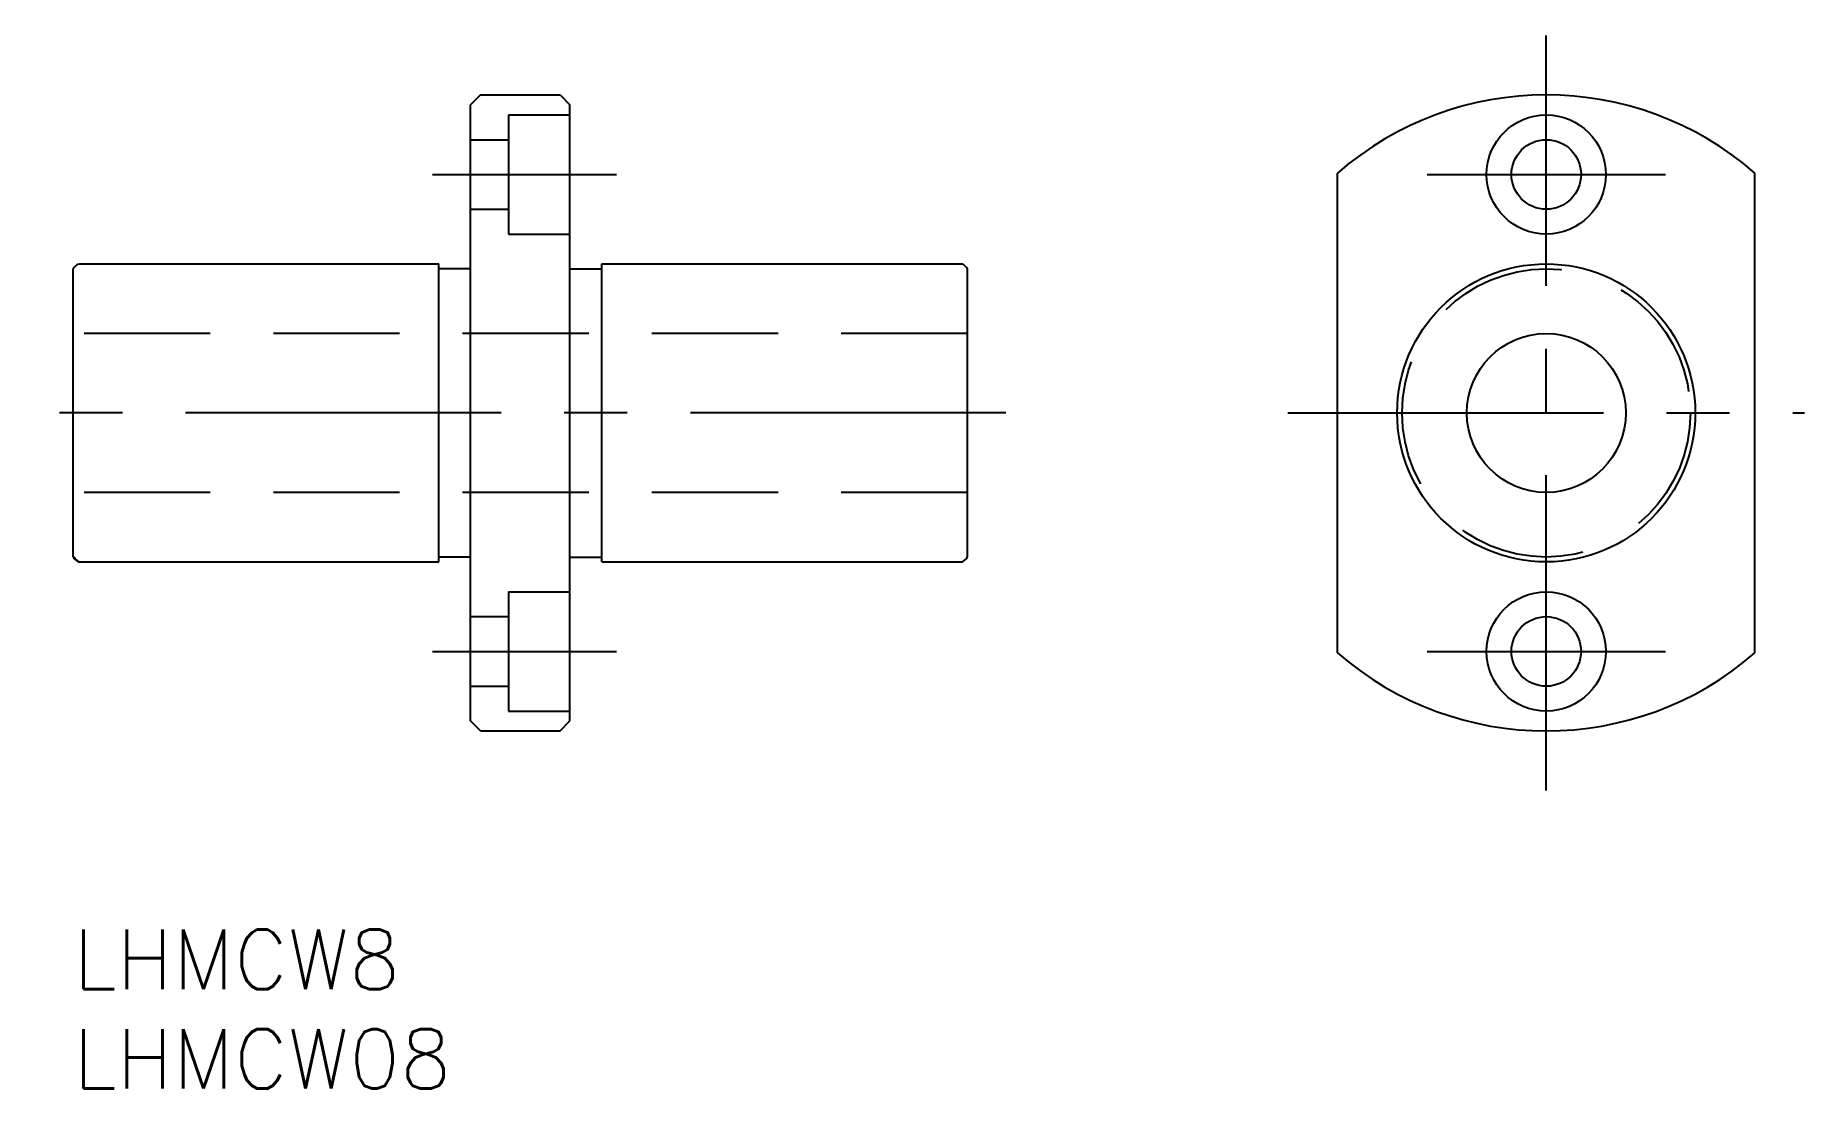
# Model space of a CAD drawing. Extents: x -1.9 to 87.1, y -8 to 45.
import ezdxf

# ---------------------------------------------------------------- set-up
doc = ezdxf.new("R2010")
doc.units = 0
doc.header["$LTSCALE"] = 0.5
doc.linetypes.add('CENTER', pattern=[50.8, 31.75, -6.35, 6.35, -6.35])
doc.linetypes.add('DASHED', pattern=[19.05, 12.7, -6.35])
for name, color, linetype in [('MSM_CENTER', 1, 'CENTER'), ('MSM_CONTINUOUS', 7, 'CONTINUOUS'), ('MSM_DASHED', 4, 'DASHED'), ('MSM_PART_NUMBER', 7, 'CONTINUOUS')]:
    doc.layers.add(name, color=color, linetype=linetype)
doc.styles.get("Standard").update_dxf_attribs({"font": 'txt.shx', "height": 3, "bigfont": 'bigfont.shx'})

# ---------------------------------------------------------------- blocks, each defined once
blk = doc.blocks.new('*U2')
at = {"layer": 'MSM_PART_NUMBER'}
blk.add_text('LHMCW8', height=3, dxfattribs=at).set_placement((0, -3))
blk = doc.blocks.new('*U3')
at = {"layer": 'MSM_PART_NUMBER'}
blk.add_text('LHMCW08', height=3, dxfattribs=at).set_placement((0, -8))

msp = doc.modelspace()

# ---------------------------------------------------------------- linework, layer by layer
at = {"layer": 'MSM_CENTER'}
for p, q in [((74.125, 7), (74.125, 45)), ((18.08, 38), (27.347, 38)), ((68.125, 38), (80.125, 38)), ((46.933, 26), (-1.9, 26)), ((61.125, 26), (87.125, 26)), ((18.08, 14), (27.347, 14)), ((68.125, 14), (80.125, 14))]:
    msp.add_line(p, q, dxfattribs=at)
at = {"layer": 'MSM_CONTINUOUS'}
for p, q in [((20.5, 42), (20, 41.5)), ((20.5, 42), (24.5, 42)), ((24.5, 42), (25, 41.5)), ((20, 10.5), (20, 41.5)), ((25, 10.5), (25, 41.5)), ((63.625, 13.927), (63.625, 38.073)), ((84.625, 13.927), (84.625, 38.073)), ((0, 18.753), (0, 33.247)), ((0.286, 33.5), (18.4, 33.5)), ((18.4, 18.5), (18.4, 33.5)), ((20, 33.25), (18.4, 33.25)), ((25, 33.25), (26.6, 33.25)), ((26.6, 33.5), (44.747, 33.5)), ((26.6, 18.5), (26.6, 33.5)), ((45, 18.753), (45, 33.247)), ((20, 18.75), (18.4, 18.75)), ((25, 18.75), (26.6, 18.75)), ((0.253, 18.5), (18.4, 18.5)), ((26.6, 18.5), (44.747, 18.5)), ((20.5, 10), (20, 10.5)), ((20.5, 10), (24.5, 10)), ((24.5, 10), (25, 10.5))]:
    msp.add_line(p, q, dxfattribs=at)
for centre, radius in [((74.125, 38), 3), ((74.125, 38), 1.75), ((74.125, 26), 7.5), ((74.125, 26), 4), ((74.125, 14), 3), ((74.125, 14), 1.75)]:
    msp.add_circle(centre, radius, dxfattribs=at)
for centre, radius, start, end in [((74.125, 26), 16, 48.9855, 131.0145), ((0.75, 32.75), 0.9, 123.55731, 146.44269), ((44.25, 32.75), 0.9, 33.55731, 56.44269), ((0.75, 19.25), 0.9, 213.55731, 236.44269), ((0.783, 19.25), 0.9, 213.55731, 236.44269), ((44.25, 19.25), 0.9, 303.55731, 326.44269), ((74.125, 26), 16, 228.9855, 311.0145)]:
    msp.add_arc(centre, radius, start, end, dxfattribs=at)
at = {"layer": 'MSM_DASHED'}
for p, q in [((21.9, 41), (21.9, 35)), ((21.9, 41), (25, 41)), ((20, 39.75), (21.9, 39.75)), ((20, 36.25), (21.9, 36.25)), ((21.9, 35), (25, 35)), ((45, 30), (0, 30)), ((45, 22), (0, 22)), ((21.9, 17), (21.9, 11)), ((21.9, 17), (25, 17)), ((20, 15.75), (21.9, 15.75)), ((20, 12.25), (21.9, 12.25)), ((21.9, 11), (25, 11))]:
    msp.add_line(p, q, dxfattribs=at)
msp.add_circle((74.125, 26), 7.25, dxfattribs=at)

# ---------------------------------------------------------------- block references
at = {"layer": 'MSM_CONTINUOUS'}
for name in ['*U2', '*U3']:
    msp.add_blockref(name, (0, 0), dxfattribs=at)

doc.saveas('drawing.dxf')
